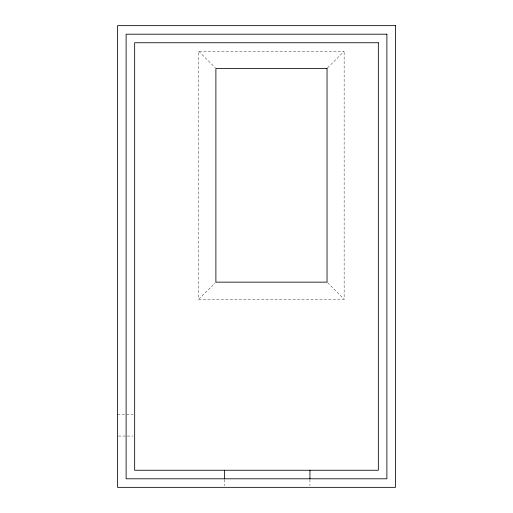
<?xml version="1.0" encoding="UTF-8"?>
<svg xmlns="http://www.w3.org/2000/svg" width="513" height="513" viewBox="0 0 513 513"><rect width="100%" height="100%" fill="white"/><g stroke="black" fill="none" stroke-linecap="round" stroke-linejoin="round"><path stroke-width="0.38" stroke-dasharray="2.56 1.92" d="M327.589 67.851L344.14 51.3L198.787 51.3L198.787 299.252L344.14 299.252L344.14 51.3M198.787 299.252L215.338 282.701M117.56 414.677L133.111 414.677M118.343 436.05L133.111 436.05M198.787 51.3L215.338 67.851M327.589 282.701L344.14 299.252M309.935 479.578L309.935 485.798M224.438 479.578L224.438 485.798"/><path stroke-width="0.77" d="M309.935 470.248L309.935 478.802M224.438 470.248L224.438 478.802M395.44 25.65L117.56 25.65L117.56 487.35L395.44 487.35L395.44 25.65M386.885 34.198L126.115 34.198L126.115 478.802L386.885 478.802L386.885 34.198M378.337 42.752L134.662 42.752L134.662 470.248L378.337 470.248L378.337 42.752M327.037 68.402L215.89 68.402L215.89 282.15L327.037 282.15L327.037 68.402"/></g></svg>
